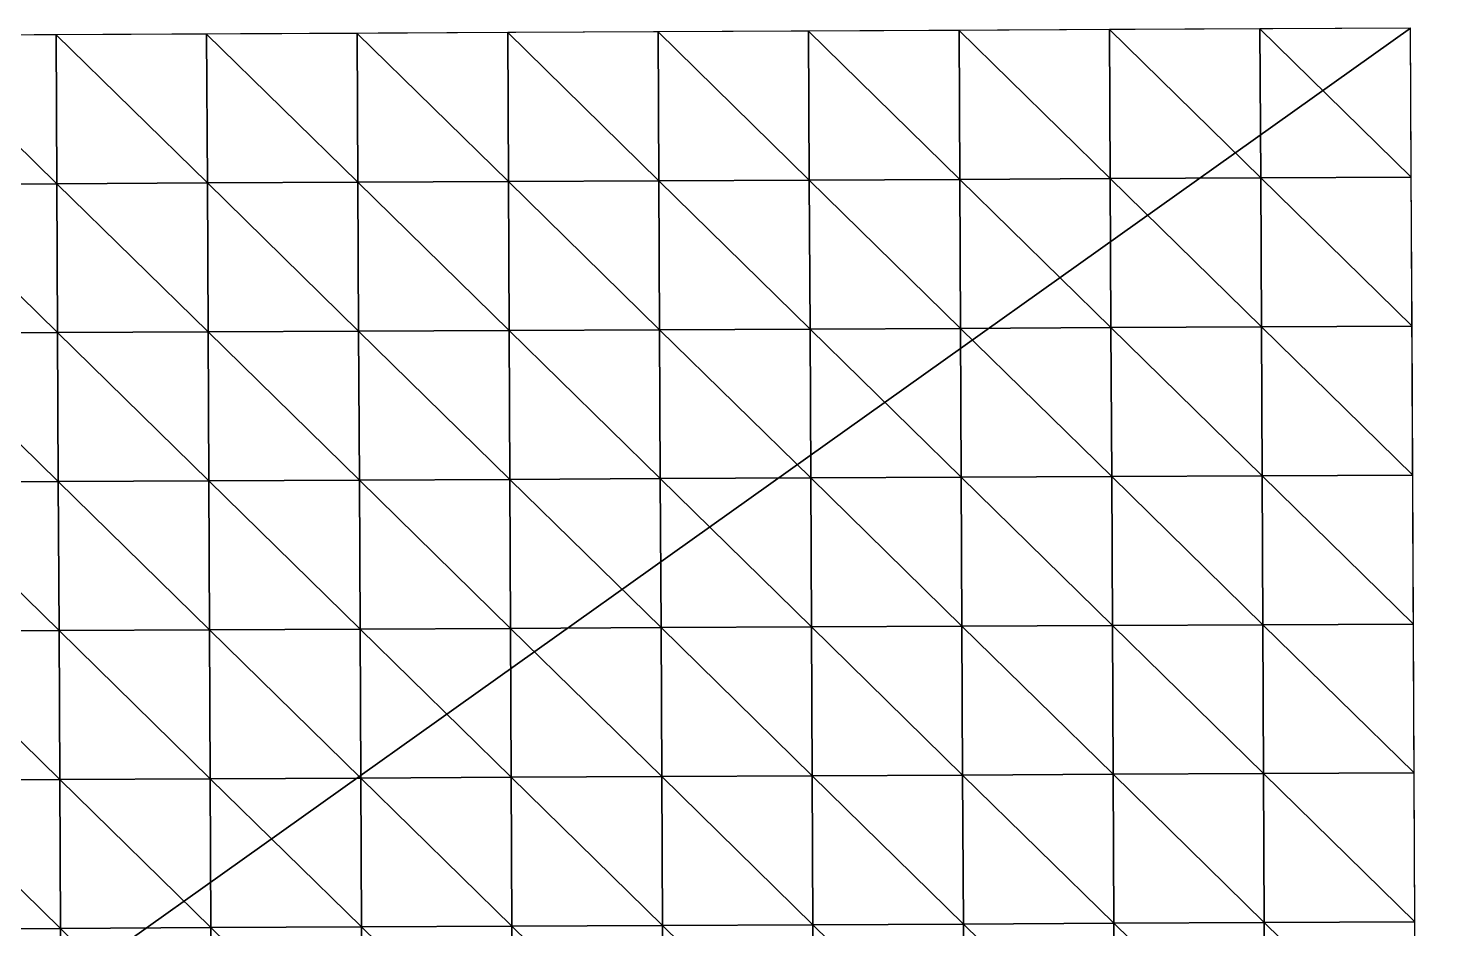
# Model space of a CAD drawing. Extents: x -372 to 678, y -263 to 741.
# Drawn here: x 559.7 to 677.6, y 665.5 to 740.7 of the extents above; entities that cross this region are included whole.
import ezdxf

# ---------------------------------------------------------------- set-up
doc = ezdxf.new("R2010")
doc.units = 0
doc.header["$LTSCALE"] = 0.0254
doc.layers.get('0').update_dxf_attribs({"linetype": 'CONTINUOUS'})
doc.layers.add('LOCATION_SNAPSHOT', color=144, linetype='CONTINUOUS')
doc.layers.add('LOCATION_TERRAIN', color=36, linetype='CONTINUOUS')

# ---------------------------------------------------------------- blocks, each defined once
blk = doc.blocks.new('LOCATION_SNAPSHOT_1')
at = {"color": 8}
mesh = blk.add_polyface(dxfattribs=at)
corners = [(-63.49, 214.77), (675.12, 740.67), (-66.01, 737.09), (677.64, 218.35)]
mesh.append_faces([[corners[k] for k in face] for face in [(0, 1, 2), (1, 0, 3)]], dxfattribs={"vtx0": -1, "color": 8})
blk = doc.blocks.new('LOCATION_TERRAIN_1')
at = {"color": 8}
mesh = blk.add_polyface(dxfattribs=at)
corners = [(637.49, 728.05, 13.86), (637.43, 740.49, 14.66), (624.87, 740.43, 15.12)]
mesh.append_faces([[corners[k] for k in face] for face in [(0, 1, 2)]], dxfattribs={"color": 8})
mesh = blk.add_polyface(dxfattribs=at)
corners = [(650.05, 728.11, 13.3), (649.99, 740.55, 14.21), (637.43, 740.49, 14.66)]
mesh.append_faces([[corners[k] for k in face] for face in [(0, 1, 2)]], dxfattribs={"color": 8})
mesh = blk.add_polyface(dxfattribs=at)
corners = [(650.05, 728.11, 13.3), (637.43, 740.49, 14.66), (637.49, 728.05, 13.86)]
mesh.append_faces([[corners[k] for k in face] for face in [(0, 1, 2)]], dxfattribs={"color": 8})
mesh = blk.add_polyface(dxfattribs=at)
corners = [(662.61, 728.17, 12.96), (662.55, 740.61, 13.88), (649.99, 740.55, 14.21)]
mesh.append_faces([[corners[k] for k in face] for face in [(0, 1, 2)]], dxfattribs={"color": 8})
mesh = blk.add_polyface(dxfattribs=at)
corners = [(662.61, 728.17, 12.96), (649.99, 740.55, 14.21), (650.05, 728.11, 13.3)]
mesh.append_faces([[corners[k] for k in face] for face in [(0, 1, 2)]], dxfattribs={"color": 8})
mesh = blk.add_polyface(dxfattribs=at)
corners = [(675.18, 728.23, 13.1), (675.12, 740.67, 13.8), (662.55, 740.61, 13.88)]
mesh.append_faces([[corners[k] for k in face] for face in [(0, 1, 2)]], dxfattribs={"color": 8})
mesh = blk.add_polyface(dxfattribs=at)
corners = [(675.18, 728.23, 13.1), (662.55, 740.61, 13.88), (662.61, 728.17, 12.96)]
mesh.append_faces([[corners[k] for k in face] for face in [(0, 1, 2)]], dxfattribs={"color": 8})
mesh = blk.add_polyface(dxfattribs=at)
corners = [(562.12, 727.69, 15.62), (562.06, 740.12, 16.28), (549.5, 740.06, 16.28)]
mesh.append_faces([[corners[k] for k in face] for face in [(0, 1, 2)]], dxfattribs={"color": 8})
mesh = blk.add_polyface(dxfattribs=at)
corners = [(562.12, 727.69, 15.62), (549.5, 740.06, 16.28), (549.56, 727.63, 15.62)]
mesh.append_faces([[corners[k] for k in face] for face in [(0, 1, 2)]], dxfattribs={"color": 8})
mesh = blk.add_polyface(dxfattribs=at)
corners = [(574.68, 727.75, 15.62), (574.62, 740.18, 16.28), (562.06, 740.12, 16.28)]
mesh.append_faces([[corners[k] for k in face] for face in [(0, 1, 2)]], dxfattribs={"color": 8})
mesh = blk.add_polyface(dxfattribs=at)
corners = [(574.68, 727.75, 15.62), (562.06, 740.12, 16.28), (562.12, 727.69, 15.62)]
mesh.append_faces([[corners[k] for k in face] for face in [(0, 1, 2)]], dxfattribs={"color": 8})
mesh = blk.add_polyface(dxfattribs=at)
corners = [(587.25, 727.81, 15.49), (587.19, 740.24, 16.15), (574.62, 740.18, 16.28)]
mesh.append_faces([[corners[k] for k in face] for face in [(0, 1, 2)]], dxfattribs={"color": 8})
mesh = blk.add_polyface(dxfattribs=at)
corners = [(587.25, 727.81, 15.49), (574.62, 740.18, 16.28), (574.68, 727.75, 15.62)]
mesh.append_faces([[corners[k] for k in face] for face in [(0, 1, 2)]], dxfattribs={"color": 8})
mesh = blk.add_polyface(dxfattribs=at)
corners = [(599.81, 727.87, 15.16), (599.75, 740.3, 15.82), (587.19, 740.24, 16.15)]
mesh.append_faces([[corners[k] for k in face] for face in [(0, 1, 2)]], dxfattribs={"color": 8})
mesh = blk.add_polyface(dxfattribs=at)
corners = [(599.81, 727.87, 15.16), (587.19, 740.24, 16.15), (587.25, 727.81, 15.49)]
mesh.append_faces([[corners[k] for k in face] for face in [(0, 1, 2)]], dxfattribs={"color": 8})
mesh = blk.add_polyface(dxfattribs=at)
corners = [(612.37, 727.93, 14.83), (612.31, 740.36, 15.49), (599.75, 740.3, 15.82)]
mesh.append_faces([[corners[k] for k in face] for face in [(0, 1, 2)]], dxfattribs={"color": 8})
mesh = blk.add_polyface(dxfattribs=at)
corners = [(612.37, 727.93, 14.83), (599.75, 740.3, 15.82), (599.81, 727.87, 15.16)]
mesh.append_faces([[corners[k] for k in face] for face in [(0, 1, 2)]], dxfattribs={"color": 8})
mesh = blk.add_polyface(dxfattribs=at)
corners = [(624.93, 727.99, 14.42), (624.87, 740.43, 15.12), (612.31, 740.36, 15.49)]
mesh.append_faces([[corners[k] for k in face] for face in [(0, 1, 2)]], dxfattribs={"color": 8})
mesh = blk.add_polyface(dxfattribs=at)
corners = [(624.93, 727.99, 14.42), (612.31, 740.36, 15.49), (612.37, 727.93, 14.83)]
mesh.append_faces([[corners[k] for k in face] for face in [(0, 1, 2)]], dxfattribs={"color": 8})
mesh = blk.add_polyface(dxfattribs=at)
corners = [(637.49, 728.05, 13.86), (624.87, 740.43, 15.12), (624.93, 727.99, 14.42)]
mesh.append_faces([[corners[k] for k in face] for face in [(0, 1, 2)]], dxfattribs={"color": 8})
mesh = blk.add_polyface(dxfattribs=at)
corners = [(562.18, 715.25, 14.96), (562.12, 727.69, 15.62), (549.56, 727.63, 15.62)]
mesh.append_faces([[corners[k] for k in face] for face in [(0, 1, 2)]], dxfattribs={"color": 8})
mesh = blk.add_polyface(dxfattribs=at)
corners = [(562.18, 715.25, 14.96), (549.56, 727.63, 15.62), (549.62, 715.19, 14.94)]
mesh.append_faces([[corners[k] for k in face] for face in [(0, 1, 2)]], dxfattribs={"color": 8})
mesh = blk.add_polyface(dxfattribs=at)
corners = [(574.74, 715.31, 14.98), (574.68, 727.75, 15.62), (562.12, 727.69, 15.62)]
mesh.append_faces([[corners[k] for k in face] for face in [(0, 1, 2)]], dxfattribs={"color": 8})
mesh = blk.add_polyface(dxfattribs=at)
corners = [(574.74, 715.31, 14.98), (562.12, 727.69, 15.62), (562.18, 715.25, 14.96)]
mesh.append_faces([[corners[k] for k in face] for face in [(0, 1, 2)]], dxfattribs={"color": 8})
mesh = blk.add_polyface(dxfattribs=at)
corners = [(587.31, 715.37, 14.87), (587.25, 727.81, 15.49), (574.68, 727.75, 15.62)]
mesh.append_faces([[corners[k] for k in face] for face in [(0, 1, 2)]], dxfattribs={"color": 8})
mesh = blk.add_polyface(dxfattribs=at)
corners = [(587.31, 715.37, 14.87), (574.68, 727.75, 15.62), (574.74, 715.31, 14.98)]
mesh.append_faces([[corners[k] for k in face] for face in [(0, 1, 2)]], dxfattribs={"color": 8})
mesh = blk.add_polyface(dxfattribs=at)
corners = [(599.87, 715.43, 14.55), (599.81, 727.87, 15.16), (587.25, 727.81, 15.49)]
mesh.append_faces([[corners[k] for k in face] for face in [(0, 1, 2)]], dxfattribs={"color": 8})
mesh = blk.add_polyface(dxfattribs=at)
corners = [(599.87, 715.43, 14.55), (587.25, 727.81, 15.49), (587.31, 715.37, 14.87)]
mesh.append_faces([[corners[k] for k in face] for face in [(0, 1, 2)]], dxfattribs={"color": 8})
mesh = blk.add_polyface(dxfattribs=at)
corners = [(612.43, 715.49, 14.24), (612.37, 727.93, 14.83), (599.81, 727.87, 15.16)]
mesh.append_faces([[corners[k] for k in face] for face in [(0, 1, 2)]], dxfattribs={"color": 8})
mesh = blk.add_polyface(dxfattribs=at)
corners = [(612.43, 715.49, 14.24), (599.81, 727.87, 15.16), (599.87, 715.43, 14.55)]
mesh.append_faces([[corners[k] for k in face] for face in [(0, 1, 2)]], dxfattribs={"color": 8})
mesh = blk.add_polyface(dxfattribs=at)
corners = [(624.99, 715.55, 13.8), (624.93, 727.99, 14.42), (612.37, 727.93, 14.83)]
mesh.append_faces([[corners[k] for k in face] for face in [(0, 1, 2)]], dxfattribs={"color": 8})
mesh = blk.add_polyface(dxfattribs=at)
corners = [(624.99, 715.55, 13.8), (612.37, 727.93, 14.83), (612.43, 715.49, 14.24)]
mesh.append_faces([[corners[k] for k in face] for face in [(0, 1, 2)]], dxfattribs={"color": 8})
mesh = blk.add_polyface(dxfattribs=at)
corners = [(637.55, 715.61, 13.15), (637.49, 728.05, 13.86), (624.93, 727.99, 14.42)]
mesh.append_faces([[corners[k] for k in face] for face in [(0, 1, 2)]], dxfattribs={"color": 8})
mesh = blk.add_polyface(dxfattribs=at)
corners = [(637.55, 715.61, 13.15), (624.93, 727.99, 14.42), (624.99, 715.55, 13.8)]
mesh.append_faces([[corners[k] for k in face] for face in [(0, 1, 2)]], dxfattribs={"color": 8})
mesh = blk.add_polyface(dxfattribs=at)
corners = [(650.11, 715.67, 12.5), (650.05, 728.11, 13.3), (637.49, 728.05, 13.86)]
mesh.append_faces([[corners[k] for k in face] for face in [(0, 1, 2)]], dxfattribs={"color": 8})
mesh = blk.add_polyface(dxfattribs=at)
corners = [(650.11, 715.67, 12.5), (637.49, 728.05, 13.86), (637.55, 715.61, 13.15)]
mesh.append_faces([[corners[k] for k in face] for face in [(0, 1, 2)]], dxfattribs={"color": 8})
mesh = blk.add_polyface(dxfattribs=at)
corners = [(662.67, 715.74, 12.17), (662.61, 728.17, 12.96), (650.05, 728.11, 13.3)]
mesh.append_faces([[corners[k] for k in face] for face in [(0, 1, 2)]], dxfattribs={"color": 8})
mesh = blk.add_polyface(dxfattribs=at)
corners = [(662.67, 715.74, 12.17), (650.05, 728.11, 13.3), (650.11, 715.67, 12.5)]
mesh.append_faces([[corners[k] for k in face] for face in [(0, 1, 2)]], dxfattribs={"color": 8})
mesh = blk.add_polyface(dxfattribs=at)
corners = [(675.24, 715.8, 12.49), (675.18, 728.23, 13.1), (662.61, 728.17, 12.96)]
mesh.append_faces([[corners[k] for k in face] for face in [(0, 1, 2)]], dxfattribs={"color": 8})
mesh = blk.add_polyface(dxfattribs=at)
corners = [(675.24, 715.8, 12.49), (662.61, 728.17, 12.96), (662.67, 715.74, 12.17)]
mesh.append_faces([[corners[k] for k in face] for face in [(0, 1, 2)]], dxfattribs={"color": 8})
mesh = blk.add_polyface(dxfattribs=at)
corners = [(662.73, 703.3, 12.46), (662.67, 715.74, 12.17), (650.11, 715.67, 12.5)]
mesh.append_faces([[corners[k] for k in face] for face in [(0, 1, 2)]], dxfattribs={"color": 8})
mesh = blk.add_polyface(dxfattribs=at)
corners = [(675.3, 703.36, 12.67), (675.24, 715.8, 12.49), (662.67, 715.74, 12.17)]
mesh.append_faces([[corners[k] for k in face] for face in [(0, 1, 2)]], dxfattribs={"color": 8})
mesh = blk.add_polyface(dxfattribs=at)
corners = [(675.3, 703.36, 12.67), (662.67, 715.74, 12.17), (662.73, 703.3, 12.46)]
mesh.append_faces([[corners[k] for k in face] for face in [(0, 1, 2)]], dxfattribs={"color": 8})
mesh = blk.add_polyface(dxfattribs=at)
corners = [(562.24, 702.81, 14.28), (562.18, 715.25, 14.96), (549.62, 715.19, 14.94)]
mesh.append_faces([[corners[k] for k in face] for face in [(0, 1, 2)]], dxfattribs={"color": 8})
mesh = blk.add_polyface(dxfattribs=at)
corners = [(562.24, 702.81, 14.28), (549.62, 715.19, 14.94), (549.68, 702.75, 14.04)]
mesh.append_faces([[corners[k] for k in face] for face in [(0, 1, 2)]], dxfattribs={"color": 8})
mesh = blk.add_polyface(dxfattribs=at)
corners = [(574.8, 702.87, 14.52), (574.74, 715.31, 14.98), (562.18, 715.25, 14.96)]
mesh.append_faces([[corners[k] for k in face] for face in [(0, 1, 2)]], dxfattribs={"color": 8})
mesh = blk.add_polyface(dxfattribs=at)
corners = [(574.8, 702.87, 14.52), (562.18, 715.25, 14.96), (562.24, 702.81, 14.28)]
mesh.append_faces([[corners[k] for k in face] for face in [(0, 1, 2)]], dxfattribs={"color": 8})
mesh = blk.add_polyface(dxfattribs=at)
corners = [(587.37, 702.93, 14.59), (587.31, 715.37, 14.87), (574.74, 715.31, 14.98)]
mesh.append_faces([[corners[k] for k in face] for face in [(0, 1, 2)]], dxfattribs={"color": 8})
mesh = blk.add_polyface(dxfattribs=at)
corners = [(587.37, 702.93, 14.59), (574.74, 715.31, 14.98), (574.8, 702.87, 14.52)]
mesh.append_faces([[corners[k] for k in face] for face in [(0, 1, 2)]], dxfattribs={"color": 8})
mesh = blk.add_polyface(dxfattribs=at)
corners = [(599.93, 703, 14.38), (599.87, 715.43, 14.55), (587.31, 715.37, 14.87)]
mesh.append_faces([[corners[k] for k in face] for face in [(0, 1, 2)]], dxfattribs={"color": 8})
mesh = blk.add_polyface(dxfattribs=at)
corners = [(599.93, 703, 14.38), (587.31, 715.37, 14.87), (587.37, 702.93, 14.59)]
mesh.append_faces([[corners[k] for k in face] for face in [(0, 1, 2)]], dxfattribs={"color": 8})
mesh = blk.add_polyface(dxfattribs=at)
corners = [(612.49, 703.06, 14.17), (612.43, 715.49, 14.24), (599.87, 715.43, 14.55)]
mesh.append_faces([[corners[k] for k in face] for face in [(0, 1, 2)]], dxfattribs={"color": 8})
mesh = blk.add_polyface(dxfattribs=at)
corners = [(612.49, 703.06, 14.17), (599.87, 715.43, 14.55), (599.93, 703, 14.38)]
mesh.append_faces([[corners[k] for k in face] for face in [(0, 1, 2)]], dxfattribs={"color": 8})
mesh = blk.add_polyface(dxfattribs=at)
corners = [(625.05, 703.12, 13.84), (624.99, 715.55, 13.8), (612.43, 715.49, 14.24)]
mesh.append_faces([[corners[k] for k in face] for face in [(0, 1, 2)]], dxfattribs={"color": 8})
mesh = blk.add_polyface(dxfattribs=at)
corners = [(625.05, 703.12, 13.84), (612.43, 715.49, 14.24), (612.49, 703.06, 14.17)]
mesh.append_faces([[corners[k] for k in face] for face in [(0, 1, 2)]], dxfattribs={"color": 8})
mesh = blk.add_polyface(dxfattribs=at)
corners = [(637.61, 703.18, 13.3), (637.55, 715.61, 13.15), (624.99, 715.55, 13.8)]
mesh.append_faces([[corners[k] for k in face] for face in [(0, 1, 2)]], dxfattribs={"color": 8})
mesh = blk.add_polyface(dxfattribs=at)
corners = [(637.61, 703.18, 13.3), (624.99, 715.55, 13.8), (625.05, 703.12, 13.84)]
mesh.append_faces([[corners[k] for k in face] for face in [(0, 1, 2)]], dxfattribs={"color": 8})
mesh = blk.add_polyface(dxfattribs=at)
corners = [(650.17, 703.24, 12.76), (650.11, 715.67, 12.5), (637.55, 715.61, 13.15)]
mesh.append_faces([[corners[k] for k in face] for face in [(0, 1, 2)]], dxfattribs={"color": 8})
mesh = blk.add_polyface(dxfattribs=at)
corners = [(650.17, 703.24, 12.76), (637.55, 715.61, 13.15), (637.61, 703.18, 13.3)]
mesh.append_faces([[corners[k] for k in face] for face in [(0, 1, 2)]], dxfattribs={"color": 8})
mesh = blk.add_polyface(dxfattribs=at)
corners = [(662.73, 703.3, 12.46), (650.11, 715.67, 12.5), (650.17, 703.24, 12.76)]
mesh.append_faces([[corners[k] for k in face] for face in [(0, 1, 2)]], dxfattribs={"color": 8})
mesh = blk.add_polyface(dxfattribs=at)
corners = [(562.3, 690.38, 13.6), (562.24, 702.81, 14.28), (549.68, 702.75, 14.04)]
mesh.append_faces([[corners[k] for k in face] for face in [(0, 1, 2)]], dxfattribs={"color": 8})
mesh = blk.add_polyface(dxfattribs=at)
corners = [(562.3, 690.38, 13.6), (549.68, 702.75, 14.04), (549.74, 690.32, 13.15)]
mesh.append_faces([[corners[k] for k in face] for face in [(0, 1, 2)]], dxfattribs={"color": 8})
mesh = blk.add_polyface(dxfattribs=at)
corners = [(574.86, 690.44, 14.06), (574.8, 702.87, 14.52), (562.24, 702.81, 14.28)]
mesh.append_faces([[corners[k] for k in face] for face in [(0, 1, 2)]], dxfattribs={"color": 8})
mesh = blk.add_polyface(dxfattribs=at)
corners = [(574.86, 690.44, 14.06), (562.24, 702.81, 14.28), (562.3, 690.38, 13.6)]
mesh.append_faces([[corners[k] for k in face] for face in [(0, 1, 2)]], dxfattribs={"color": 8})
mesh = blk.add_polyface(dxfattribs=at)
corners = [(587.43, 690.5, 14.3), (587.37, 702.93, 14.59), (574.8, 702.87, 14.52)]
mesh.append_faces([[corners[k] for k in face] for face in [(0, 1, 2)]], dxfattribs={"color": 8})
mesh = blk.add_polyface(dxfattribs=at)
corners = [(587.43, 690.5, 14.3), (574.8, 702.87, 14.52), (574.86, 690.44, 14.06)]
mesh.append_faces([[corners[k] for k in face] for face in [(0, 1, 2)]], dxfattribs={"color": 8})
mesh = blk.add_polyface(dxfattribs=at)
corners = [(599.99, 690.56, 14.2), (599.93, 703, 14.38), (587.37, 702.93, 14.59)]
mesh.append_faces([[corners[k] for k in face] for face in [(0, 1, 2)]], dxfattribs={"color": 8})
mesh = blk.add_polyface(dxfattribs=at)
corners = [(599.99, 690.56, 14.2), (587.37, 702.93, 14.59), (587.43, 690.5, 14.3)]
mesh.append_faces([[corners[k] for k in face] for face in [(0, 1, 2)]], dxfattribs={"color": 8})
mesh = blk.add_polyface(dxfattribs=at)
corners = [(612.55, 690.62, 14.1), (612.49, 703.06, 14.17), (599.93, 703, 14.38)]
mesh.append_faces([[corners[k] for k in face] for face in [(0, 1, 2)]], dxfattribs={"color": 8})
mesh = blk.add_polyface(dxfattribs=at)
corners = [(612.55, 690.62, 14.1), (599.93, 703, 14.38), (599.99, 690.56, 14.2)]
mesh.append_faces([[corners[k] for k in face] for face in [(0, 1, 2)]], dxfattribs={"color": 8})
mesh = blk.add_polyface(dxfattribs=at)
corners = [(625.11, 690.68, 13.88), (625.05, 703.12, 13.84), (612.49, 703.06, 14.17)]
mesh.append_faces([[corners[k] for k in face] for face in [(0, 1, 2)]], dxfattribs={"color": 8})
mesh = blk.add_polyface(dxfattribs=at)
corners = [(625.11, 690.68, 13.88), (612.49, 703.06, 14.17), (612.55, 690.62, 14.1)]
mesh.append_faces([[corners[k] for k in face] for face in [(0, 1, 2)]], dxfattribs={"color": 8})
mesh = blk.add_polyface(dxfattribs=at)
corners = [(637.67, 690.74, 13.44), (637.61, 703.18, 13.3), (625.05, 703.12, 13.84)]
mesh.append_faces([[corners[k] for k in face] for face in [(0, 1, 2)]], dxfattribs={"color": 8})
mesh = blk.add_polyface(dxfattribs=at)
corners = [(637.67, 690.74, 13.44), (625.05, 703.12, 13.84), (625.11, 690.68, 13.88)]
mesh.append_faces([[corners[k] for k in face] for face in [(0, 1, 2)]], dxfattribs={"color": 8})
mesh = blk.add_polyface(dxfattribs=at)
corners = [(650.23, 690.8, 13.01), (650.17, 703.24, 12.76), (637.61, 703.18, 13.3)]
mesh.append_faces([[corners[k] for k in face] for face in [(0, 1, 2)]], dxfattribs={"color": 8})
mesh = blk.add_polyface(dxfattribs=at)
corners = [(650.23, 690.8, 13.01), (637.61, 703.18, 13.3), (637.67, 690.74, 13.44)]
mesh.append_faces([[corners[k] for k in face] for face in [(0, 1, 2)]], dxfattribs={"color": 8})
mesh = blk.add_polyface(dxfattribs=at)
corners = [(662.79, 690.86, 12.75), (662.73, 703.3, 12.46), (650.17, 703.24, 12.76)]
mesh.append_faces([[corners[k] for k in face] for face in [(0, 1, 2)]], dxfattribs={"color": 8})
mesh = blk.add_polyface(dxfattribs=at)
corners = [(662.79, 690.86, 12.75), (650.17, 703.24, 12.76), (650.23, 690.8, 13.01)]
mesh.append_faces([[corners[k] for k in face] for face in [(0, 1, 2)]], dxfattribs={"color": 8})
mesh = blk.add_polyface(dxfattribs=at)
corners = [(675.36, 690.92, 12.86), (675.3, 703.36, 12.67), (662.73, 703.3, 12.46)]
mesh.append_faces([[corners[k] for k in face] for face in [(0, 1, 2)]], dxfattribs={"color": 8})
mesh = blk.add_polyface(dxfattribs=at)
corners = [(675.36, 690.92, 12.86), (662.73, 703.3, 12.46), (662.79, 690.86, 12.75)]
mesh.append_faces([[corners[k] for k in face] for face in [(0, 1, 2)]], dxfattribs={"color": 8})
mesh = blk.add_polyface(dxfattribs=at)
corners = [(562.36, 677.94, 12.97), (562.3, 690.38, 13.6), (549.74, 690.32, 13.15)]
mesh.append_faces([[corners[k] for k in face] for face in [(0, 1, 2)]], dxfattribs={"color": 8})
mesh = blk.add_polyface(dxfattribs=at)
corners = [(562.36, 677.94, 12.97), (549.74, 690.32, 13.15), (549.8, 677.88, 12.31)]
mesh.append_faces([[corners[k] for k in face] for face in [(0, 1, 2)]], dxfattribs={"color": 8})
mesh = blk.add_polyface(dxfattribs=at)
corners = [(574.92, 678, 13.63), (574.86, 690.44, 14.06), (562.3, 690.38, 13.6)]
mesh.append_faces([[corners[k] for k in face] for face in [(0, 1, 2)]], dxfattribs={"color": 8})
mesh = blk.add_polyface(dxfattribs=at)
corners = [(574.92, 678, 13.63), (562.3, 690.38, 13.6), (562.36, 677.94, 12.97)]
mesh.append_faces([[corners[k] for k in face] for face in [(0, 1, 2)]], dxfattribs={"color": 8})
mesh = blk.add_polyface(dxfattribs=at)
corners = [(587.49, 678.06, 14.03), (587.43, 690.5, 14.3), (574.86, 690.44, 14.06)]
mesh.append_faces([[corners[k] for k in face] for face in [(0, 1, 2)]], dxfattribs={"color": 8})
mesh = blk.add_polyface(dxfattribs=at)
corners = [(587.49, 678.06, 14.03), (574.86, 690.44, 14.06), (574.92, 678, 13.63)]
mesh.append_faces([[corners[k] for k in face] for face in [(0, 1, 2)]], dxfattribs={"color": 8})
mesh = blk.add_polyface(dxfattribs=at)
corners = [(600.05, 678.12, 14.02), (599.99, 690.56, 14.2), (587.43, 690.5, 14.3)]
mesh.append_faces([[corners[k] for k in face] for face in [(0, 1, 2)]], dxfattribs={"color": 8})
mesh = blk.add_polyface(dxfattribs=at)
corners = [(600.05, 678.12, 14.02), (587.43, 690.5, 14.3), (587.49, 678.06, 14.03)]
mesh.append_faces([[corners[k] for k in face] for face in [(0, 1, 2)]], dxfattribs={"color": 8})
mesh = blk.add_polyface(dxfattribs=at)
corners = [(612.61, 678.18, 14.01), (612.55, 690.62, 14.1), (599.99, 690.56, 14.2)]
mesh.append_faces([[corners[k] for k in face] for face in [(0, 1, 2)]], dxfattribs={"color": 8})
mesh = blk.add_polyface(dxfattribs=at)
corners = [(612.61, 678.18, 14.01), (599.99, 690.56, 14.2), (600.05, 678.12, 14.02)]
mesh.append_faces([[corners[k] for k in face] for face in [(0, 1, 2)]], dxfattribs={"color": 8})
mesh = blk.add_polyface(dxfattribs=at)
corners = [(625.17, 678.24, 13.89), (625.11, 690.68, 13.88), (612.55, 690.62, 14.1)]
mesh.append_faces([[corners[k] for k in face] for face in [(0, 1, 2)]], dxfattribs={"color": 8})
mesh = blk.add_polyface(dxfattribs=at)
corners = [(625.17, 678.24, 13.89), (612.55, 690.62, 14.1), (612.61, 678.18, 14.01)]
mesh.append_faces([[corners[k] for k in face] for face in [(0, 1, 2)]], dxfattribs={"color": 8})
mesh = blk.add_polyface(dxfattribs=at)
corners = [(637.73, 678.31, 13.55), (637.67, 690.74, 13.44), (625.11, 690.68, 13.88)]
mesh.append_faces([[corners[k] for k in face] for face in [(0, 1, 2)]], dxfattribs={"color": 8})
mesh = blk.add_polyface(dxfattribs=at)
corners = [(637.73, 678.31, 13.55), (625.11, 690.68, 13.88), (625.17, 678.24, 13.89)]
mesh.append_faces([[corners[k] for k in face] for face in [(0, 1, 2)]], dxfattribs={"color": 8})
mesh = blk.add_polyface(dxfattribs=at)
corners = [(650.29, 678.37, 13.22), (650.23, 690.8, 13.01), (637.67, 690.74, 13.44)]
mesh.append_faces([[corners[k] for k in face] for face in [(0, 1, 2)]], dxfattribs={"color": 8})
mesh = blk.add_polyface(dxfattribs=at)
corners = [(650.29, 678.37, 13.22), (637.67, 690.74, 13.44), (637.73, 678.31, 13.55)]
mesh.append_faces([[corners[k] for k in face] for face in [(0, 1, 2)]], dxfattribs={"color": 8})
mesh = blk.add_polyface(dxfattribs=at)
corners = [(662.85, 678.43, 13), (662.79, 690.86, 12.75), (650.23, 690.8, 13.01)]
mesh.append_faces([[corners[k] for k in face] for face in [(0, 1, 2)]], dxfattribs={"color": 8})
mesh = blk.add_polyface(dxfattribs=at)
corners = [(662.85, 678.43, 13), (650.23, 690.8, 13.01), (650.29, 678.37, 13.22)]
mesh.append_faces([[corners[k] for k in face] for face in [(0, 1, 2)]], dxfattribs={"color": 8})
mesh = blk.add_polyface(dxfattribs=at)
corners = [(675.42, 678.49, 13.01), (675.36, 690.92, 12.86), (662.79, 690.86, 12.75)]
mesh.append_faces([[corners[k] for k in face] for face in [(0, 1, 2)]], dxfattribs={"color": 8})
mesh = blk.add_polyface(dxfattribs=at)
corners = [(675.42, 678.49, 13.01), (662.79, 690.86, 12.75), (662.85, 678.43, 13)]
mesh.append_faces([[corners[k] for k in face] for face in [(0, 1, 2)]], dxfattribs={"color": 8})
mesh = blk.add_polyface(dxfattribs=at)
corners = [(574.98, 665.57, 13.63), (574.92, 678, 13.63), (562.36, 677.94, 12.97)]
mesh.append_faces([[corners[k] for k in face] for face in [(0, 1, 2)]], dxfattribs={"color": 8})
mesh = blk.add_polyface(dxfattribs=at)
corners = [(587.55, 665.63, 13.99), (587.49, 678.06, 14.03), (574.92, 678, 13.63)]
mesh.append_faces([[corners[k] for k in face] for face in [(0, 1, 2)]], dxfattribs={"color": 8})
mesh = blk.add_polyface(dxfattribs=at)
corners = [(587.55, 665.63, 13.99), (574.92, 678, 13.63), (574.98, 665.57, 13.63)]
mesh.append_faces([[corners[k] for k in face] for face in [(0, 1, 2)]], dxfattribs={"color": 8})
mesh = blk.add_polyface(dxfattribs=at)
corners = [(600.11, 665.69, 13.87), (600.05, 678.12, 14.02), (587.49, 678.06, 14.03)]
mesh.append_faces([[corners[k] for k in face] for face in [(0, 1, 2)]], dxfattribs={"color": 8})
mesh = blk.add_polyface(dxfattribs=at)
corners = [(600.11, 665.69, 13.87), (587.49, 678.06, 14.03), (587.55, 665.63, 13.99)]
mesh.append_faces([[corners[k] for k in face] for face in [(0, 1, 2)]], dxfattribs={"color": 8})
mesh = blk.add_polyface(dxfattribs=at)
corners = [(612.67, 665.75, 13.76), (612.61, 678.18, 14.01), (600.05, 678.12, 14.02)]
mesh.append_faces([[corners[k] for k in face] for face in [(0, 1, 2)]], dxfattribs={"color": 8})
mesh = blk.add_polyface(dxfattribs=at)
corners = [(612.67, 665.75, 13.76), (600.05, 678.12, 14.02), (600.11, 665.69, 13.87)]
mesh.append_faces([[corners[k] for k in face] for face in [(0, 1, 2)]], dxfattribs={"color": 8})
mesh = blk.add_polyface(dxfattribs=at)
corners = [(625.23, 665.81, 13.52), (625.17, 678.24, 13.89), (612.61, 678.18, 14.01)]
mesh.append_faces([[corners[k] for k in face] for face in [(0, 1, 2)]], dxfattribs={"color": 8})
mesh = blk.add_polyface(dxfattribs=at)
corners = [(625.23, 665.81, 13.52), (612.61, 678.18, 14.01), (612.67, 665.75, 13.76)]
mesh.append_faces([[corners[k] for k in face] for face in [(0, 1, 2)]], dxfattribs={"color": 8})
mesh = blk.add_polyface(dxfattribs=at)
corners = [(637.79, 665.87, 13.08), (637.73, 678.31, 13.55), (625.17, 678.24, 13.89)]
mesh.append_faces([[corners[k] for k in face] for face in [(0, 1, 2)]], dxfattribs={"color": 8})
mesh = blk.add_polyface(dxfattribs=at)
corners = [(637.79, 665.87, 13.08), (625.17, 678.24, 13.89), (625.23, 665.81, 13.52)]
mesh.append_faces([[corners[k] for k in face] for face in [(0, 1, 2)]], dxfattribs={"color": 8})
mesh = blk.add_polyface(dxfattribs=at)
corners = [(650.35, 665.93, 12.63), (650.29, 678.37, 13.22), (637.73, 678.31, 13.55)]
mesh.append_faces([[corners[k] for k in face] for face in [(0, 1, 2)]], dxfattribs={"color": 8})
mesh = blk.add_polyface(dxfattribs=at)
corners = [(650.35, 665.93, 12.63), (637.73, 678.31, 13.55), (637.79, 665.87, 13.08)]
mesh.append_faces([[corners[k] for k in face] for face in [(0, 1, 2)]], dxfattribs={"color": 8})
mesh = blk.add_polyface(dxfattribs=at)
corners = [(662.91, 665.99, 12.41), (662.85, 678.43, 13), (650.29, 678.37, 13.22)]
mesh.append_faces([[corners[k] for k in face] for face in [(0, 1, 2)]], dxfattribs={"color": 8})
mesh = blk.add_polyface(dxfattribs=at)
corners = [(662.91, 665.99, 12.41), (650.29, 678.37, 13.22), (650.35, 665.93, 12.63)]
mesh.append_faces([[corners[k] for k in face] for face in [(0, 1, 2)]], dxfattribs={"color": 8})
mesh = blk.add_polyface(dxfattribs=at)
corners = [(675.48, 666.05, 12.64), (675.42, 678.49, 13.01), (662.85, 678.43, 13)]
mesh.append_faces([[corners[k] for k in face] for face in [(0, 1, 2)]], dxfattribs={"color": 8})
mesh = blk.add_polyface(dxfattribs=at)
corners = [(675.48, 666.05, 12.64), (662.85, 678.43, 13), (662.91, 665.99, 12.41)]
mesh.append_faces([[corners[k] for k in face] for face in [(0, 1, 2)]], dxfattribs={"color": 8})
mesh = blk.add_polyface(dxfattribs=at)
corners = [(562.42, 665.5, 12.97), (562.36, 677.94, 12.97), (549.8, 677.88, 12.31)]
mesh.append_faces([[corners[k] for k in face] for face in [(0, 1, 2)]], dxfattribs={"color": 8})
mesh = blk.add_polyface(dxfattribs=at)
corners = [(562.42, 665.5, 12.97), (549.8, 677.88, 12.31), (549.86, 665.44, 12.31)]
mesh.append_faces([[corners[k] for k in face] for face in [(0, 1, 2)]], dxfattribs={"color": 8})
mesh = blk.add_polyface(dxfattribs=at)
corners = [(574.98, 665.57, 13.63), (562.36, 677.94, 12.97), (562.42, 665.5, 12.97)]
mesh.append_faces([[corners[k] for k in face] for face in [(0, 1, 2)]], dxfattribs={"color": 8})
mesh = blk.add_polyface(dxfattribs=at)
corners = [(562.48, 653.07, 12.97), (562.42, 665.5, 12.97), (549.86, 665.44, 12.31)]
mesh.append_faces([[corners[k] for k in face] for face in [(0, 1, 2)]], dxfattribs={"color": 8})
mesh = blk.add_polyface(dxfattribs=at)
corners = [(575.04, 653.13, 13.63), (574.98, 665.57, 13.63), (562.42, 665.5, 12.97)]
mesh.append_faces([[corners[k] for k in face] for face in [(0, 1, 2)]], dxfattribs={"color": 8})
mesh = blk.add_polyface(dxfattribs=at)
corners = [(575.04, 653.13, 13.63), (562.42, 665.5, 12.97), (562.48, 653.07, 12.97)]
mesh.append_faces([[corners[k] for k in face] for face in [(0, 1, 2)]], dxfattribs={"color": 8})
mesh = blk.add_polyface(dxfattribs=at)
corners = [(587.61, 653.19, 13.94), (587.55, 665.63, 13.99), (574.98, 665.57, 13.63)]
mesh.append_faces([[corners[k] for k in face] for face in [(0, 1, 2)]], dxfattribs={"color": 8})
mesh = blk.add_polyface(dxfattribs=at)
corners = [(587.61, 653.19, 13.94), (574.98, 665.57, 13.63), (575.04, 653.13, 13.63)]
mesh.append_faces([[corners[k] for k in face] for face in [(0, 1, 2)]], dxfattribs={"color": 8})
mesh = blk.add_polyface(dxfattribs=at)
corners = [(600.17, 653.25, 13.72), (600.11, 665.69, 13.87), (587.55, 665.63, 13.99)]
mesh.append_faces([[corners[k] for k in face] for face in [(0, 1, 2)]], dxfattribs={"color": 8})
mesh = blk.add_polyface(dxfattribs=at)
corners = [(600.17, 653.25, 13.72), (587.55, 665.63, 13.99), (587.61, 653.19, 13.94)]
mesh.append_faces([[corners[k] for k in face] for face in [(0, 1, 2)]], dxfattribs={"color": 8})
mesh = blk.add_polyface(dxfattribs=at)
corners = [(612.73, 653.31, 13.5), (612.67, 665.75, 13.76), (600.11, 665.69, 13.87)]
mesh.append_faces([[corners[k] for k in face] for face in [(0, 1, 2)]], dxfattribs={"color": 8})
mesh = blk.add_polyface(dxfattribs=at)
corners = [(612.73, 653.31, 13.5), (600.11, 665.69, 13.87), (600.17, 653.25, 13.72)]
mesh.append_faces([[corners[k] for k in face] for face in [(0, 1, 2)]], dxfattribs={"color": 8})
mesh = blk.add_polyface(dxfattribs=at)
corners = [(625.29, 653.37, 13.16), (625.23, 665.81, 13.52), (612.67, 665.75, 13.76)]
mesh.append_faces([[corners[k] for k in face] for face in [(0, 1, 2)]], dxfattribs={"color": 8})
mesh = blk.add_polyface(dxfattribs=at)
corners = [(625.29, 653.37, 13.16), (612.67, 665.75, 13.76), (612.73, 653.31, 13.5)]
mesh.append_faces([[corners[k] for k in face] for face in [(0, 1, 2)]], dxfattribs={"color": 8})
mesh = blk.add_polyface(dxfattribs=at)
corners = [(637.85, 653.43, 12.6), (637.79, 665.87, 13.08), (625.23, 665.81, 13.52)]
mesh.append_faces([[corners[k] for k in face] for face in [(0, 1, 2)]], dxfattribs={"color": 8})
mesh = blk.add_polyface(dxfattribs=at)
corners = [(637.85, 653.43, 12.6), (625.23, 665.81, 13.52), (625.29, 653.37, 13.16)]
mesh.append_faces([[corners[k] for k in face] for face in [(0, 1, 2)]], dxfattribs={"color": 8})
mesh = blk.add_polyface(dxfattribs=at)
corners = [(650.41, 653.49, 12.05), (650.35, 665.93, 12.63), (637.79, 665.87, 13.08)]
mesh.append_faces([[corners[k] for k in face] for face in [(0, 1, 2)]], dxfattribs={"color": 8})
mesh = blk.add_polyface(dxfattribs=at)
corners = [(650.41, 653.49, 12.05), (637.79, 665.87, 13.08), (637.85, 653.43, 12.6)]
mesh.append_faces([[corners[k] for k in face] for face in [(0, 1, 2)]], dxfattribs={"color": 8})
mesh = blk.add_polyface(dxfattribs=at)
corners = [(662.97, 653.55, 11.82), (662.91, 665.99, 12.41), (650.35, 665.93, 12.63)]
mesh.append_faces([[corners[k] for k in face] for face in [(0, 1, 2)]], dxfattribs={"color": 8})
mesh = blk.add_polyface(dxfattribs=at)
corners = [(662.97, 653.55, 11.82), (650.35, 665.93, 12.63), (650.41, 653.49, 12.05)]
mesh.append_faces([[corners[k] for k in face] for face in [(0, 1, 2)]], dxfattribs={"color": 8})
mesh = blk.add_polyface(dxfattribs=at)
corners = [(675.54, 653.61, 12.27), (675.48, 666.05, 12.64), (662.91, 665.99, 12.41)]
mesh.append_faces([[corners[k] for k in face] for face in [(0, 1, 2)]], dxfattribs={"color": 8})
mesh = blk.add_polyface(dxfattribs=at)
corners = [(675.54, 653.61, 12.27), (662.91, 665.99, 12.41), (662.97, 653.55, 11.82)]
mesh.append_faces([[corners[k] for k in face] for face in [(0, 1, 2)]], dxfattribs={"color": 8})

msp = doc.modelspace()

# ---------------------------------------------------------------- block references
at = {"layer": 'LOCATION_SNAPSHOT', "color": 0}
msp.add_blockref('LOCATION_SNAPSHOT_1', (0, 0), dxfattribs=at)
at = {"layer": 'LOCATION_TERRAIN', "color": 0}
msp.add_blockref('LOCATION_TERRAIN_1', (0, 0), dxfattribs=at)

doc.saveas('drawing.dxf')
